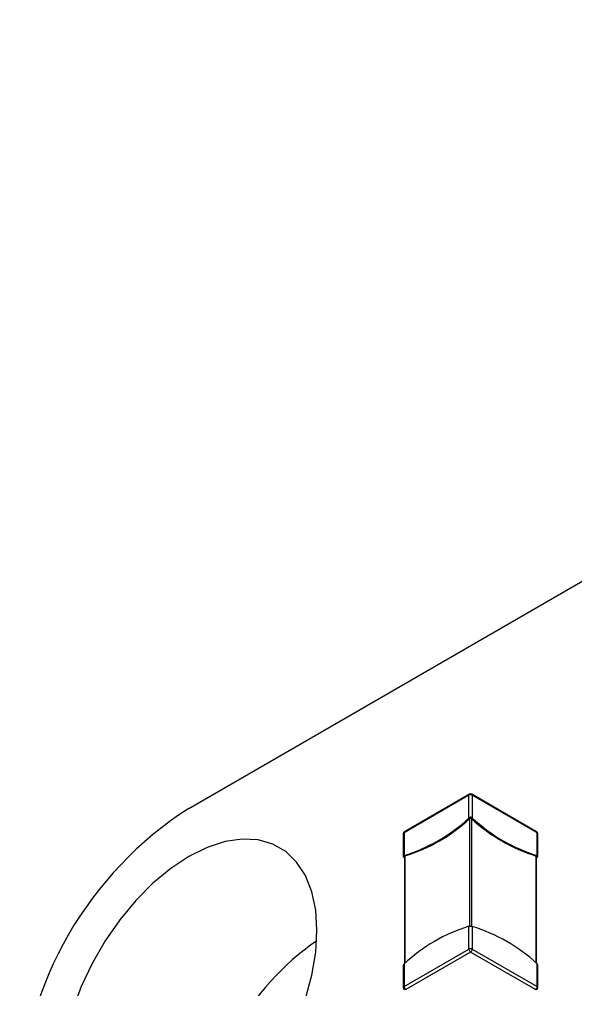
# Model space of a CAD drawing. Header units: millimetres. Extents: x 206 to 880, y 122 to 722.
# Drawn here: x 699.4 to 745.5, y 278.5 to 358.9 of the extents above; entities that cross this region are included whole.
import ezdxf

# ---------------------------------------------------------------- set-up
doc = ezdxf.new("R2010")
doc.units = ezdxf.units.MM

msp = doc.modelspace()

# ---------------------------------------------------------------- linework, layer by layer
at = {"color": 7, "linetype": 'Continuous', "lineweight": 25}
for p, q in [((713.435, 293.539), (826.572, 358.852)), ((736.628, 294.619), (731.254, 291.517)), ((736.669, 294.711), (731.295, 291.608)), ((736.628, 292.726), (736.628, 294.619)), ((742.243, 291.608), (736.869, 294.711)), ((736.911, 294.619), (736.911, 292.738)), ((742.285, 291.517), (736.911, 294.619)), ((736.698, 283.782), (736.698, 292.685)), ((736.717, 292.778), (736.717, 292.807)), ((736.81, 292.724), (736.717, 292.778)), ((736.81, 292.784), (736.821, 292.79)), ((736.81, 292.724), (736.81, 292.717)), ((736.821, 292.794), (736.821, 292.79)), ((736.84, 292.698), (736.84, 283.769)), ((731.195, 291.435), (731.195, 289.585)), ((731.254, 291.517), (731.254, 289.636)), ((742.285, 289.624), (742.285, 291.517)), ((742.343, 289.585), (742.343, 291.435)), ((731.202, 289.61), (731.202, 289.606)), ((731.213, 289.6), (731.202, 289.606)), ((731.294, 289.587), (731.202, 289.534)), ((731.202, 289.534), (731.202, 289.563)), ((731.295, 289.562), (731.295, 280.696)), ((731.324, 289.595), (731.324, 280.721)), ((742.214, 280.733), (742.214, 289.583)), ((742.243, 280.708), (742.243, 289.562)), ((742.244, 289.54), (742.243, 289.54)), ((742.244, 289.54), (742.336, 289.594)), ((742.325, 289.553), (742.336, 289.546)), ((742.336, 289.594), (742.336, 289.623)), ((742.336, 289.55), (742.336, 289.546)), ((736.628, 281.881), (736.628, 283.774)), ((736.717, 283.753), (736.717, 283.782)), ((736.753, 283.761), (736.717, 283.782)), ((736.817, 283.767), (736.821, 283.77)), ((736.821, 283.77), (736.821, 283.766)), ((736.911, 283.762), (736.911, 281.881)), ((731.254, 278.779), (736.628, 281.881)), ((736.769, 281.636), (731.395, 278.534)), ((742.143, 278.534), (736.769, 281.636)), ((736.911, 281.881), (742.285, 278.779)), ((731.195, 280.547), (731.195, 278.697)), ((731.199, 280.577), (731.196, 280.547)), ((731.202, 280.586), (731.202, 280.582)), ((731.254, 280.659), (731.254, 278.779)), ((742.285, 278.779), (742.285, 280.672)), ((742.336, 280.569), (742.336, 280.598)), ((742.343, 278.697), (742.343, 280.547))]:
    msp.add_line(p, q, dxfattribs=at)
at = {"color": 7, "linetype": 'Continuous', "lineweight": 25, "flags": 128}
for points in [[(724.041, 283.435), (723.933, 285.115), (723.612, 286.637), (723.083, 287.969), (722.357, 289.085), (721.451, 289.96), (720.38, 290.578), (719.169, 290.926), (717.841, 290.997), (716.423, 290.789), (714.944, 290.307), (713.435, 289.56), (711.925, 288.564), (710.446, 287.339), (709.028, 285.909), (707.7, 284.305), (706.489, 282.558), (705.419, 280.705), (704.512, 278.782), (703.786, 276.83)], [(731.294, 289.587), (731.299, 289.586), (731.304, 289.586)], [(723.083, 277.793), (723.612, 279.736), (723.933, 281.629), (724.041, 283.435)]]:
    msp.add_lwpolyline(points, dxfattribs=at)
at = {"color": 7, "linetype": 'Continuous', "lineweight": 25}
for centre, radius, start, end in [((736.728, 294.629), 0.101, 125.69804, 185.62038), ((736.769, 294.346), 0.307, 62.60967, 117.39033), ((736.769, 294.537), 0.2, 60.00269, 119.99731), ((736.81, 294.629), 0.101, 354.37962, 54.30196), ((729.892, 267.811), 30.541, 122.60548, 177.39452), ((727.143, 303.004), 13.985, 287.09478, 312.70386), ((727.213, 302.963), 13.985, 287.09478, 312.70386), ((749.964, 307.575), 19.839, 228.10915, 228.46604), ((723.615, 307.598), 19.839, 311.69047, 311.73412), ((746.407, 303.011), 14.067, 227.15048, 252.65929), ((746.477, 303.052), 14.067, 227.15048, 252.65929), ((731.395, 291.435), 0.2, 119.99731, 180), ((731.354, 291.527), 0.101, 125.69804, 185.62038), ((742.143, 291.435), 0.2, 0, 60.00269), ((742.184, 291.527), 0.101, 354.37962, 54.30196), ((731.295, 291.425), 0.101, 114.37466, 174.3052), ((742.243, 291.425), 0.101, 5.6948, 65.62534), ((728.925, 298.399), 9.125, 284.44739, 285.04634), ((744.653, 298.376), 9.125, 255.21633, 255.28957), ((740.82, 270.346), 14.067, 107.34071, 132.84952), ((732.799, 270.394), 13.985, 47.29614, 72.90522), ((737.434, 263.457), 23.358, 125.06229, 174.94308), ((736.769, 281.608), 0.307, 62.60967, 117.39033), ((736.935, 281.895), 0.307, 182.60548, 237.39452), ((736.604, 281.895), 0.307, 302.60548, 357.39452), ((731.295, 278.687), 0.101, 114.37466, 174.3052), ((731.561, 278.793), 0.307, 182.60548, 237.39452), ((741.978, 278.793), 0.307, 302.60548, 357.39452), ((742.243, 278.687), 0.101, 5.6948, 65.62534), ((731.395, 278.697), 0.2, 180, 240.00269), ((742.143, 278.697), 0.2, 299.99731, 0)]:
    msp.add_arc(centre, radius, start, end, dxfattribs=at)
for points, knots in [([(736.717, 292.778), (736.699, 292.77), (736.665, 292.756), (736.639, 292.735), (736.628, 292.726)], [0, 0, 0, 0, 0.558486, 1, 1, 1, 1]), ([(736.698, 292.685), (736.707, 292.692), (736.724, 292.705), (736.755, 292.716), (736.784, 292.72), (736.801, 292.718), (736.81, 292.717)], [0, 0, 0, 0, 0.279922, 0.559736, 0.779924, 1, 1, 1, 1]), ([(736.81, 292.794), (736.792, 292.798), (736.762, 292.806), (736.731, 292.807), (736.717, 292.807)], [0, 0, 0, 0, 0.559859, 1, 1, 1, 1]), ([(736.81, 292.784), (736.81, 292.786), (736.81, 292.789), (736.81, 292.792), (736.81, 292.794)], [0, 0, 0, 0, 0.560011, 1, 1, 1, 1]), ([(736.821, 292.794), (736.819, 292.794), (736.815, 292.794), (736.811, 292.794), (736.81, 292.794)], [0, 0, 0, 0, 0.56, 1, 1, 1, 1]), ([(736.81, 292.717), (736.816, 292.714), (736.827, 292.708), (736.836, 292.701), (736.84, 292.698)], [0, 0, 0, 0, 0.560105, 1, 1, 1, 1]), ([(736.911, 292.738), (736.896, 292.75), (736.869, 292.771), (736.836, 292.784), (736.821, 292.79)], [0, 0, 0, 0, 0.560034, 1, 1, 1, 1]), ([(731.199, 289.602), (731.197, 289.595), (731.193, 289.583), (731.199, 289.569), (731.202, 289.563)], [0, 0, 0, 0, 0.559859, 1, 1, 1, 1]), ([(731.202, 289.61), (731.201, 289.608), (731.2, 289.606), (731.2, 289.603), (731.199, 289.602)], [0, 0, 0, 0, 0.56, 1, 1, 1, 1]), ([(731.213, 289.6), (731.211, 289.6), (731.206, 289.601), (731.201, 289.602), (731.199, 289.602)], [0, 0, 0, 0, 0.560011, 1, 1, 1, 1]), ([(731.254, 289.636), (731.241, 289.632), (731.218, 289.624), (731.207, 289.612), (731.202, 289.606)], [0, 0, 0, 0, 0.560034, 1, 1, 1, 1]), ([(731.202, 289.534), (731.208, 289.519), (731.22, 289.493), (731.243, 289.471), (731.254, 289.461)], [0, 0, 0, 0, 0.558486, 1, 1, 1, 1]), ([(731.296, 289.557), (731.296, 289.561), (731.295, 289.571), (731.3, 289.58), (731.304, 289.586)], [0, 0, 0, 0, 0.359201, 1, 1, 1, 1]), ([(731.304, 289.586), (731.307, 289.588), (731.312, 289.592), (731.321, 289.594), (731.324, 289.595)], [0, 0, 0, 0, 0.560105, 1, 1, 1, 1]), ([(742.214, 289.583), (742.221, 289.58), (742.235, 289.575), (742.243, 289.565), (742.242, 289.559), (742.242, 289.557)], [0, 0, 0, 0, 0.426346, 0.852528, 1, 1, 1, 1]), ([(742.336, 289.594), (742.33, 289.6), (742.318, 289.613), (742.295, 289.62), (742.285, 289.624)], [0, 0, 0, 0, 0.559694, 1, 1, 1, 1]), ([(742.285, 289.473), (742.297, 289.486), (742.32, 289.509), (742.331, 289.535), (742.336, 289.546)], [0, 0, 0, 0, 0.560034, 1, 1, 1, 1]), ([(742.325, 289.553), (742.328, 289.553), (742.332, 289.554), (742.337, 289.555), (742.339, 289.555)], [0, 0, 0, 0, 0.560011, 1, 1, 1, 1]), ([(742.339, 289.555), (742.341, 289.568), (742.346, 289.591), (742.339, 289.613), (742.336, 289.623)], [0, 0, 0, 0, 0.559891, 1, 1, 1, 1]), ([(742.336, 289.55), (742.337, 289.551), (742.338, 289.553), (742.339, 289.554), (742.339, 289.555)], [0, 0, 0, 0, 0.56, 1, 1, 1, 1]), ([(736.717, 283.782), (736.699, 283.782), (736.665, 283.783), (736.639, 283.777), (736.628, 283.774)], [0, 0, 0, 0, 0.558396, 1, 1, 1, 1]), ([(736.81, 283.769), (736.792, 283.767), (736.762, 283.764), (736.731, 283.757), (736.717, 283.753)], [0, 0, 0, 0, 0.559819, 1, 1, 1, 1]), ([(736.821, 283.766), (736.819, 283.767), (736.815, 283.768), (736.811, 283.769), (736.81, 283.769)], [0, 0, 0, 0, 0.56, 1, 1, 1, 1]), ([(736.911, 283.762), (736.896, 283.765), (736.869, 283.77), (736.836, 283.77), (736.821, 283.77)], [0, 0, 0, 0, 0.559975, 1, 1, 1, 1]), ([(731.202, 280.582), (731.201, 280.581), (731.2, 280.579), (731.2, 280.578), (731.199, 280.577)], [0, 0, 0, 0, 0.56, 1, 1, 1, 1]), ([(731.254, 280.659), (731.241, 280.646), (731.218, 280.623), (731.207, 280.597), (731.202, 280.586)], [0, 0, 0, 0, 0.560034, 1, 1, 1, 1]), ([(742.336, 280.598), (742.33, 280.613), (742.318, 280.639), (742.295, 280.662), (742.285, 280.672)], [0, 0, 0, 0, 0.559404, 1, 1, 1, 1]), ([(742.342, 280.547), (742.342, 280.548), (742.344, 280.555), (742.34, 280.563), (742.336, 280.569)], [0, 0, 0, 0, 0.214898, 1, 1, 1, 1])]:
    msp.add_open_spline(points, degree=3, knots=knots, dxfattribs=at)

doc.saveas('drawing.dxf')
